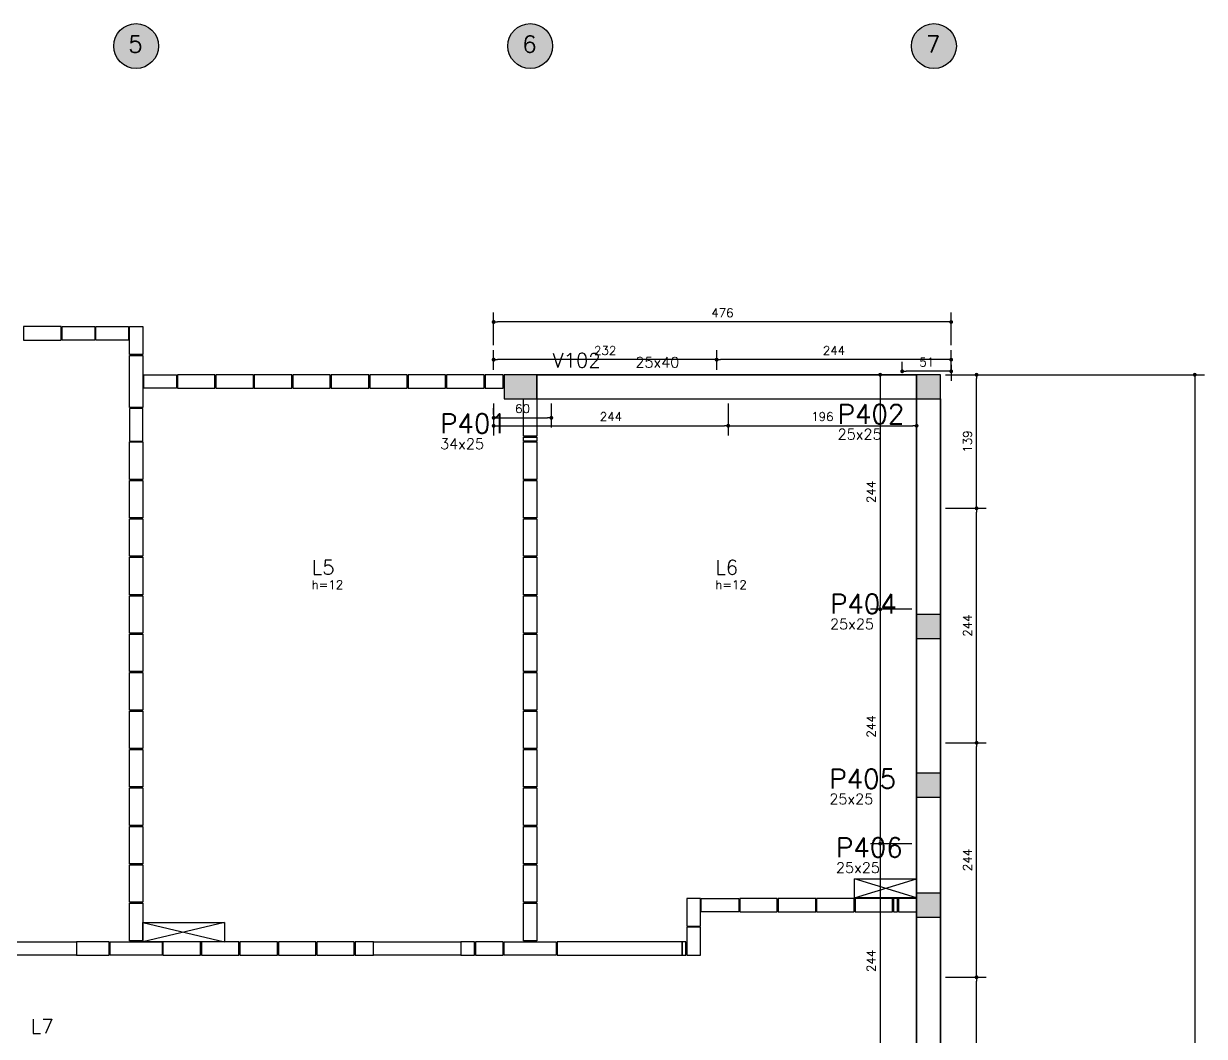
# Model space of a CAD drawing. Extents: x -856 to 20282, y 14720 to 28231.
# Drawn here: x 7184 to 8412, y 15742 to 16796 of the extents above; entities that cross this region are included whole.
import ezdxf

# ---------------------------------------------------------------- set-up
doc = ezdxf.new("R2010")
doc.units = 0
doc.layers.get('0').update_dxf_attribs({"linetype": 'CONTINUOUS'})
doc.layers.get('Defpoints').update_dxf_attribs({"linetype": 'CONTINUOUS'})
for name, color, linetype in [('00 - FELIPE', 2, 'CONTINUOUS'), ('H2', 252, 'CONTINUOUS'), ('H4', 254, 'CONTINUOUS'), ('IND-EIXOS', 2, 'CONTINUOUS'), ('L-D', 2, 'CONTINUOUS'), ('L-N', 4, 'CONTINUOUS'), ('P-D', 2, 'CONTINUOUS'), ('P-N', 5, 'CONTINUOUS'), ('PENA_1', 1, 'CONTINUOUS'), ('PIL-N', 4, 'CONTINUOUS'), ('TEXT-EIXOS', 3, 'CONTINUOUS'), ('VIG-D', 2, 'CONTINUOUS'), ('VIG-N', 4, 'CONTINUOUS'), ('VIGA', 3, 'CONTINUOUS')]:
    doc.layers.add(name, color=color, linetype=linetype)
doc.styles.add('COTA', font='romans.shx')
doc.styles.get("Standard").update_dxf_attribs({"font": 'ROMANS.SHX'})
doc.styles.add('Texto1', font='romans.shx', dxfattribs={"height": 9})
doc.dimstyles.new('forma', dxfattribs={"dimscale": 5, "dimtxt": 1.8, "dimasz": 0.8, "dimexe": 2, "dimexo": 1, "dimgap": 1, "dimtad": 1, "dimdec": 1, "dimzin": 9, "dimdsep": 46, "dimtxsty": 'COTA', "dimblk1": 'DOT', "dimblk2": 'DOT', "dimsah": 1, "dimcen": 0, "dimdle": 1, "dimclrd": 256, "dimclre": 256, "dimclrt": 2, "dimadec": 0, "dimazin": 0, "dimtfac": 1, "dimtdec": 0, "dimtmove": 0, "dimatfit": 3, "dimfxl": 1, "dimtolj": 1, "dimtzin": 0, "dimarcsym": 0})

# ---------------------------------------------------------------- blocks, each defined once
blk = doc.blocks.new('_Dot')
at = {"color": 0, "linetype": 'ByBlock', "lineweight": -2}
blk.add_line((-0.5, 0), (-1, 0), dxfattribs=at)
at = {"color": 0, "linetype": 'ByBlock', "const_width": 0.5}
blk.add_lwpolyline([(-0.25, 0, 1), (0.25, 0, 1)], format="xyb", close=True, dxfattribs=at)
blk = doc.blocks.new('*D775')
at = {"layer": '00 - FELIPE', "lineweight": -2, "transparency": 16777216}
for p, q in [((7672.9, 16400.8), (7672.9, 16367.7)), ((7916.9, 16400.8), (7916.9, 16367.7)), ((7676.9, 16377.7), (7912.9, 16377.7))]:
    blk.add_line(p, q, dxfattribs=at)
at = {"layer": 'Defpoints', "color": 0, "transparency": 16777216}
for p in [(7672.9, 16405.8), (7916.9, 16405.8), (7916.9, 16377.7)]:
    blk.add_point(p, dxfattribs=at)
at = {"layer": '00 - FELIPE', "lineweight": -2, "transparency": 16777216, "xscale": 4, "yscale": 4, "zscale": 4, "rotation": 180}
blk.add_blockref('_Dot', (7672.9, 16377.7), dxfattribs=at)
at = {"layer": '00 - FELIPE', "lineweight": -2, "transparency": 16777216, "xscale": 4, "yscale": 4, "zscale": 4}
blk.add_blockref('_Dot', (7916.9, 16377.7), dxfattribs=at)
at = {"layer": '00 - FELIPE', "color": 2, "transparency": 16777216, "insert": (7794.9, 16387.2), "char_height": 9, "attachment_point": 5, "style": 'COTA'}
blk.add_mtext('\\A1;244 ', dxfattribs=at)
blk = doc.blocks.new('*D776')
at = {"layer": '00 - FELIPE', "lineweight": -2, "transparency": 16777216}
for p, q in [((7916.9, 16400.8), (7916.9, 16367.7)), ((8112.9, 16400.8), (8112.9, 16367.7)), ((7920.9, 16377.7), (8108.9, 16377.7))]:
    blk.add_line(p, q, dxfattribs=at)
at = {"layer": 'Defpoints', "color": 0, "transparency": 16777216}
for p in [(7916.9, 16405.8), (8112.9, 16405.8), (8112.9, 16377.7)]:
    blk.add_point(p, dxfattribs=at)
at = {"layer": '00 - FELIPE', "lineweight": -2, "transparency": 16777216, "xscale": 4, "yscale": 4, "zscale": 4, "rotation": 180}
blk.add_blockref('_Dot', (7916.9, 16377.7), dxfattribs=at)
at = {"layer": '00 - FELIPE', "lineweight": -2, "transparency": 16777216, "xscale": 4, "yscale": 4, "zscale": 4}
blk.add_blockref('_Dot', (8112.9, 16377.7), dxfattribs=at)
at = {"layer": '00 - FELIPE', "color": 2, "transparency": 16777216, "insert": (8014.9, 16387.2), "char_height": 9, "attachment_point": 5, "style": 'COTA'}
blk.add_mtext('\\A1;196 ', dxfattribs=at)
blk = doc.blocks.new('*D777')
at = {"layer": '00 - FELIPE', "lineweight": -2, "transparency": 16777216}
for p, q in [((7904.9, 16435.8), (7904.9, 16456.5)), ((8148.9, 16435.8), (8148.9, 16456.5)), ((8144.9, 16446.5), (7908.9, 16446.5))]:
    blk.add_line(p, q, dxfattribs=at)
at = {"layer": 'Defpoints', "color": 0, "transparency": 16777216}
for p in [(7904.9, 16446.5), (7904.9, 16430.8), (8148.9, 16430.8)]:
    blk.add_point(p, dxfattribs=at)
at = {"layer": '00 - FELIPE', "lineweight": -2, "transparency": 16777216, "xscale": 4, "yscale": 4, "zscale": 4, "rotation": 180}
blk.add_blockref('_Dot', (7904.9, 16446.5), dxfattribs=at)
at = {"layer": '00 - FELIPE', "lineweight": -2, "transparency": 16777216, "xscale": 4, "yscale": 4, "zscale": 4}
blk.add_blockref('_Dot', (8148.9, 16446.5), dxfattribs=at)
at = {"layer": '00 - FELIPE', "color": 2, "transparency": 16777216, "insert": (8026.9, 16456), "char_height": 9, "attachment_point": 5, "style": 'COTA'}
blk.add_mtext('\\A1;244 ', dxfattribs=at)
blk = doc.blocks.new('*D778')
at = {"layer": '00 - FELIPE', "lineweight": -2, "transparency": 16777216}
for p, q in [((7672.9, 16435.8), (7672.9, 16456.5)), ((7904.9, 16451.1), (7904.9, 16456.5)), ((7900.9, 16446.5), (7676.9, 16446.5))]:
    blk.add_line(p, q, dxfattribs=at)
at = {"layer": 'Defpoints', "color": 0, "transparency": 16777216}
for p in [(7672.9, 16446.5), (7904.9, 16446.1), (7672.9, 16430.8)]:
    blk.add_point(p, dxfattribs=at)
at = {"layer": '00 - FELIPE', "lineweight": -2, "transparency": 16777216, "xscale": 4, "yscale": 4, "zscale": 4, "rotation": 180}
blk.add_blockref('_Dot', (7672.9, 16446.5), dxfattribs=at)
at = {"layer": '00 - FELIPE', "lineweight": -2, "transparency": 16777216, "xscale": 4, "yscale": 4, "zscale": 4}
blk.add_blockref('_Dot', (7904.9, 16446.5), dxfattribs=at)
at = {"layer": '00 - FELIPE', "color": 2, "transparency": 16777216, "insert": (7788.9, 16456), "char_height": 9, "attachment_point": 5, "style": 'COTA'}
blk.add_mtext('\\A1;232 ', dxfattribs=at)
blk = doc.blocks.new('*D779')
at = {"layer": '00 - FELIPE', "lineweight": -2, "transparency": 16777216}
for p, q in [((7732.9, 16400.8), (7732.9, 16376)), ((7672.9, 16389.3), (7672.9, 16396)), ((7676.9, 16386), (7728.9, 16386))]:
    blk.add_line(p, q, dxfattribs=at)
at = {"layer": 'Defpoints', "color": 0, "transparency": 16777216}
for p in [(7732.9, 16405.8), (7672.9, 16384.3), (7732.9, 16386)]:
    blk.add_point(p, dxfattribs=at)
at = {"layer": '00 - FELIPE', "lineweight": -2, "transparency": 16777216, "xscale": 4, "yscale": 4, "zscale": 4, "rotation": 180}
blk.add_blockref('_Dot', (7672.9, 16386), dxfattribs=at)
at = {"layer": '00 - FELIPE', "lineweight": -2, "transparency": 16777216, "xscale": 4, "yscale": 4, "zscale": 4}
blk.add_blockref('_Dot', (7732.9, 16386), dxfattribs=at)
at = {"layer": '00 - FELIPE', "color": 2, "transparency": 16777216, "insert": (7702.9, 16395.5), "char_height": 9, "attachment_point": 5, "style": 'COTA'}
blk.add_mtext('\\A1;60 ', dxfattribs=at)
blk = doc.blocks.new('*D780')
at = {"layer": '00 - FELIPE', "lineweight": -2, "transparency": 16777216}
for p, q in [((8097.9, 16435.8), (8097.9, 16444.4)), ((8148.9, 16441.1), (8148.9, 16424.4)), ((8144.9, 16434.4), (8101.9, 16434.4))]:
    blk.add_line(p, q, dxfattribs=at)
at = {"layer": 'Defpoints', "color": 0, "transparency": 16777216}
for p in [(8148.9, 16446.1), (8097.9, 16434.4), (8097.9, 16430.8)]:
    blk.add_point(p, dxfattribs=at)
at = {"layer": '00 - FELIPE', "lineweight": -2, "transparency": 16777216, "xscale": 4, "yscale": 4, "zscale": 4, "rotation": 180}
blk.add_blockref('_Dot', (8097.9, 16434.4), dxfattribs=at)
at = {"layer": '00 - FELIPE', "lineweight": -2, "transparency": 16777216, "xscale": 4, "yscale": 4, "zscale": 4}
blk.add_blockref('_Dot', (8148.9, 16434.4), dxfattribs=at)
at = {"layer": '00 - FELIPE', "color": 2, "transparency": 16777216, "insert": (8123.4, 16443.9), "char_height": 9, "attachment_point": 5, "style": 'COTA'}
blk.add_mtext('\\A1;51 ', dxfattribs=at)
blk = doc.blocks.new('*D800')
at = {"layer": '00 - FELIPE', "lineweight": -2, "transparency": 16777216}
for p, q in [((8107.9, 16430.8), (8065, 16430.8)), ((8075, 16426.8), (8075, 16190.8)), ((8107.9, 16186.8), (8065, 16186.8))]:
    blk.add_line(p, q, dxfattribs=at)
at = {"layer": 'Defpoints', "color": 0, "transparency": 16777216}
for p in [(8112.9, 16430.8), (8075, 16186.8), (8112.9, 16186.8)]:
    blk.add_point(p, dxfattribs=at)
at = {"layer": '00 - FELIPE', "lineweight": -2, "transparency": 16777216, "xscale": 4, "yscale": 4, "zscale": 4}
for p, rotation in [((8075, 16430.8), 90), ((8075, 16186.8), 270)]:
    blk.add_blockref('_Dot', p, dxfattribs=dict(at, rotation=rotation))
at = {"layer": '00 - FELIPE', "color": 2, "transparency": 16777216, "insert": (8065.5, 16308.8), "char_height": 9, "attachment_point": 5, "rotation": 90, "style": 'COTA'}
blk.add_mtext('\\A1;244 ', dxfattribs=at)
blk = doc.blocks.new('*D801')
at = {"layer": '00 - FELIPE', "lineweight": -2, "transparency": 16777216}
for p, q in [((8107.9, 16186.8), (8065, 16186.8)), ((8075, 16182.8), (8075, 15946.8)), ((8107.9, 15942.8), (8065, 15942.8))]:
    blk.add_line(p, q, dxfattribs=at)
at = {"layer": 'Defpoints', "color": 0, "transparency": 16777216}
for p in [(8112.9, 16186.8), (8075, 15942.8), (8112.9, 15942.8)]:
    blk.add_point(p, dxfattribs=at)
at = {"layer": '00 - FELIPE', "lineweight": -2, "transparency": 16777216, "xscale": 4, "yscale": 4, "zscale": 4}
for p, rotation in [((8075, 16186.8), 90), ((8075, 15942.8), 270)]:
    blk.add_blockref('_Dot', p, dxfattribs=dict(at, rotation=rotation))
at = {"layer": '00 - FELIPE', "color": 2, "transparency": 16777216, "insert": (8065.5, 16064.8), "char_height": 9, "attachment_point": 5, "rotation": 90, "style": 'COTA'}
blk.add_mtext('\\A1;244 ', dxfattribs=at)
blk = doc.blocks.new('*D802')
at = {"layer": '00 - FELIPE', "lineweight": -2, "transparency": 16777216}
for p, q in [((8107.9, 15942.8), (8065, 15942.8)), ((8075, 15938.8), (8075, 15702.8)), ((8107.9, 15698.8), (8065, 15698.8))]:
    blk.add_line(p, q, dxfattribs=at)
at = {"layer": 'Defpoints', "color": 0, "transparency": 16777216}
for p in [(8112.9, 15942.8), (8075, 15698.8), (8112.9, 15698.8)]:
    blk.add_point(p, dxfattribs=at)
at = {"layer": '00 - FELIPE', "lineweight": -2, "transparency": 16777216, "xscale": 4, "yscale": 4, "zscale": 4}
for p, rotation in [((8075, 15942.8), 90), ((8075, 15698.8), 270)]:
    blk.add_blockref('_Dot', p, dxfattribs=dict(at, rotation=rotation))
at = {"layer": '00 - FELIPE', "color": 2, "transparency": 16777216, "insert": (8065.5, 15820.8), "char_height": 9, "attachment_point": 5, "rotation": 90, "style": 'COTA'}
blk.add_mtext('\\A1;244 ', dxfattribs=at)
blk = doc.blocks.new('*D808')
at = {"layer": '00 - FELIPE', "lineweight": -2, "transparency": 16777216}
for p, q in [((8142.9, 15803.8), (8185.3, 15803.8)), ((8175.3, 15563.8), (8175.3, 15799.8)), ((8142.9, 15559.8), (8185.3, 15559.8))]:
    blk.add_line(p, q, dxfattribs=at)
at = {"layer": 'Defpoints', "color": 0, "transparency": 16777216}
for p in [(8137.9, 15803.8), (8175.3, 15803.8), (8137.9, 15559.8)]:
    blk.add_point(p, dxfattribs=at)
at = {"layer": '00 - FELIPE', "lineweight": -2, "transparency": 16777216, "xscale": 4, "yscale": 4, "zscale": 4}
for p, rotation in [((8175.3, 15803.8), 90), ((8175.3, 15559.8), 270)]:
    blk.add_blockref('_Dot', p, dxfattribs=dict(at, rotation=rotation))
at = {"layer": '00 - FELIPE', "color": 2, "transparency": 16777216, "insert": (8165.8, 15681.8), "char_height": 9, "attachment_point": 5, "rotation": 90, "style": 'COTA'}
blk.add_mtext('\\A1;244 ', dxfattribs=at)
blk = doc.blocks.new('*D809')
at = {"layer": '00 - FELIPE', "lineweight": -2, "transparency": 16777216}
for p, q in [((8142.9, 16047.8), (8185.3, 16047.8)), ((8175.3, 15807.8), (8175.3, 16043.8)), ((8142.9, 15803.8), (8185.3, 15803.8))]:
    blk.add_line(p, q, dxfattribs=at)
at = {"layer": 'Defpoints', "color": 0, "transparency": 16777216}
for p in [(8137.9, 16047.8), (8175.3, 16047.8), (8137.9, 15803.8)]:
    blk.add_point(p, dxfattribs=at)
at = {"layer": '00 - FELIPE', "lineweight": -2, "transparency": 16777216, "xscale": 4, "yscale": 4, "zscale": 4}
for p, rotation in [((8175.3, 16047.8), 90), ((8175.3, 15803.8), 270)]:
    blk.add_blockref('_Dot', p, dxfattribs=dict(at, rotation=rotation))
at = {"layer": '00 - FELIPE', "color": 2, "transparency": 16777216, "insert": (8165.8, 15925.8), "char_height": 9, "attachment_point": 5, "rotation": 90, "style": 'COTA'}
blk.add_mtext('\\A1;244 ', dxfattribs=at)
blk = doc.blocks.new('*D810')
at = {"layer": '00 - FELIPE', "lineweight": -2, "transparency": 16777216}
for p, q in [((8142.9, 16291.8), (8185.3, 16291.8)), ((8175.3, 16051.8), (8175.3, 16287.8)), ((8142.9, 16047.8), (8185.3, 16047.8))]:
    blk.add_line(p, q, dxfattribs=at)
at = {"layer": 'Defpoints', "color": 0, "transparency": 16777216}
for p in [(8137.9, 16291.8), (8175.3, 16291.8), (8137.9, 16047.8)]:
    blk.add_point(p, dxfattribs=at)
at = {"layer": '00 - FELIPE', "lineweight": -2, "transparency": 16777216, "xscale": 4, "yscale": 4, "zscale": 4}
for p, rotation in [((8175.3, 16291.8), 90), ((8175.3, 16047.8), 270)]:
    blk.add_blockref('_Dot', p, dxfattribs=dict(at, rotation=rotation))
at = {"layer": '00 - FELIPE', "color": 2, "transparency": 16777216, "insert": (8165.8, 16169.8), "char_height": 9, "attachment_point": 5, "rotation": 90, "style": 'COTA'}
blk.add_mtext('\\A1;244 ', dxfattribs=at)
blk = doc.blocks.new('*D811')
at = {"layer": '00 - FELIPE', "lineweight": -2, "transparency": 16777216}
for p, q in [((8142.9, 16430.8), (8185.3, 16430.8)), ((8175.3, 16295.8), (8175.3, 16426.8)), ((8142.9, 16291.8), (8185.3, 16291.8))]:
    blk.add_line(p, q, dxfattribs=at)
at = {"layer": 'Defpoints', "color": 0, "transparency": 16777216}
for p in [(8137.9, 16430.8), (8175.3, 16430.8), (8137.9, 16291.8)]:
    blk.add_point(p, dxfattribs=at)
at = {"layer": '00 - FELIPE', "lineweight": -2, "transparency": 16777216, "xscale": 4, "yscale": 4, "zscale": 4}
for p, rotation in [((8175.3, 16430.8), 90), ((8175.3, 16291.8), 270)]:
    blk.add_blockref('_Dot', p, dxfattribs=dict(at, rotation=rotation))
at = {"layer": '00 - FELIPE', "color": 2, "transparency": 16777216, "insert": (8165.8, 16361.3), "char_height": 9, "attachment_point": 5, "rotation": 90, "style": 'COTA'}
blk.add_mtext('\\A1;139 ', dxfattribs=at)
blk = doc.blocks.new('*D825')
at = {"layer": '00 - FELIPE', "lineweight": -2, "transparency": 16777216}
for p, q in [((7672.9, 16461.5), (7672.9, 16495.7)), ((8144.9, 16485.7), (7676.9, 16485.7)), ((8148.9, 16461.5), (8148.9, 16495.7))]:
    blk.add_line(p, q, dxfattribs=at)
at = {"layer": 'Defpoints', "color": 0, "transparency": 16777216}
for p in [(7672.9, 16485.7), (7672.9, 16456.5), (8148.9, 16456.5)]:
    blk.add_point(p, dxfattribs=at)
at = {"layer": '00 - FELIPE', "lineweight": -2, "transparency": 16777216, "xscale": 4, "yscale": 4, "zscale": 4, "rotation": 180}
blk.add_blockref('_Dot', (7672.9, 16485.7), dxfattribs=at)
at = {"layer": '00 - FELIPE', "lineweight": -2, "transparency": 16777216, "xscale": 4, "yscale": 4, "zscale": 4}
blk.add_blockref('_Dot', (8148.9, 16485.7), dxfattribs=at)
at = {"layer": '00 - FELIPE', "color": 2, "transparency": 16777216, "insert": (7910.9, 16495.2), "char_height": 9, "attachment_point": 5, "style": 'COTA'}
blk.add_mtext('\\A1;476 ', dxfattribs=at)
blk = doc.blocks.new('*D826')
at = {"layer": '00 - FELIPE', "lineweight": -2, "transparency": 16777216}
for p, q in [((8142.9, 16430.8), (8412.3, 16430.8)), ((8402.3, 16426.8), (8402.3, 14805.8)), ((8145.4, 14801.8), (8412.3, 14801.8))]:
    blk.add_line(p, q, dxfattribs=at)
at = {"layer": 'Defpoints', "color": 0, "transparency": 16777216}
for p in [(8137.9, 16430.8), (8140.4, 14801.8), (8402.3, 14801.8)]:
    blk.add_point(p, dxfattribs=at)
at = {"layer": '00 - FELIPE', "lineweight": -2, "transparency": 16777216, "xscale": 4, "yscale": 4, "zscale": 4}
for p, rotation in [((8402.3, 16430.8), 90), ((8402.3, 14801.8), 270)]:
    blk.add_blockref('_Dot', p, dxfattribs=dict(at, rotation=rotation))
at = {"layer": '00 - FELIPE', "color": 2, "transparency": 16777216, "insert": (8392.8, 15616.3), "char_height": 9, "attachment_point": 5, "rotation": 90, "style": 'COTA'}
blk.add_mtext('\\A1;1629 ', dxfattribs=at)

msp = doc.modelspace()

# ---------------------------------------------------------------- hatches: boundary and pattern name
at = {"layer": 'H2'}
for points in [[(7717.91, 16405.81), (7717.91, 16430.81), (7683.91, 16430.81), (7683.91, 16405.81)], [(8137.91, 16405.81), (8137.91, 16430.81), (8112.91, 16430.81), (8112.91, 16405.81)], [(8137.91, 16156.31), (8137.91, 16181.31), (8112.91, 16181.31), (8112.91, 16156.31)], [(8137.91, 15991.31), (8137.91, 16016.31), (8112.91, 16016.31), (8112.91, 15991.31)], [(8137.91, 15866.31), (8137.91, 15891.31), (8112.91, 15891.31), (8112.91, 15866.31)]]:
    msp.add_hatch(color=256, dxfattribs=at).paths.add_polyline_path(points)
at = {"layer": 'H4'}
h = msp.add_hatch(color=256, dxfattribs=at)
edge = h.paths.add_edge_path()
edge.add_arc((7300.94, 16772.86), 23.33, 0, 360)
h = msp.add_hatch(color=256, dxfattribs=at)
edge = h.paths.add_edge_path()
edge.add_arc((7710.91, 16772.86), 23.33, 0, 360)
h = msp.add_hatch(color=256, dxfattribs=at)
edge = h.paths.add_edge_path()
edge.add_arc((8130.91, 16772.86), 23.33, 0, 360)

# ---------------------------------------------------------------- linework, layer by layer
for points in [[(7222.91, 16480.85), (7183.91, 16480.85), (7183.91, 16466.85), (7222.91, 16466.85), (7222.91, 16480.85)], [(7223.91, 16480.85), (7257.91, 16480.85), (7257.91, 16466.85), (7223.91, 16466.85), (7223.91, 16480.85)], [(7258.91, 16480.85), (7292.91, 16480.85), (7292.91, 16466.85), (7258.91, 16466.85), (7258.91, 16480.85)], [(7293.91, 16451.85), (7293.91, 16480.85), (7307.91, 16480.85), (7307.91, 16451.85), (7293.91, 16451.85)], [(7293.91, 16396.85), (7293.91, 16450.85), (7307.91, 16450.85), (7307.91, 16396.85), (7293.91, 16396.85)], [(7342.91, 16416.85), (7308.91, 16416.85), (7308.91, 16430.85), (7342.91, 16430.85), (7342.91, 16416.85)], [(7343.91, 16416.85), (7382.91, 16416.85), (7382.91, 16430.85), (7343.91, 16430.85), (7343.91, 16416.85)], [(7383.91, 16416.85), (7422.91, 16416.85), (7422.91, 16430.85), (7383.91, 16430.85), (7383.91, 16416.85)], [(7423.91, 16416.85), (7462.91, 16416.85), (7462.91, 16430.85), (7423.91, 16430.85), (7423.91, 16416.85)], [(7463.91, 16416.85), (7502.91, 16416.85), (7502.91, 16430.85), (7463.91, 16430.85), (7463.91, 16416.85)], [(7503.91, 16416.85), (7542.91, 16416.85), (7542.91, 16430.85), (7503.91, 16430.85), (7503.91, 16416.85)], [(7543.91, 16416.85), (7582.91, 16416.85), (7582.91, 16430.85), (7543.91, 16430.85), (7543.91, 16416.85)], [(7583.91, 16416.85), (7622.91, 16416.85), (7622.91, 16430.85), (7583.91, 16430.85), (7583.91, 16416.85)], [(7623.91, 16416.85), (7662.91, 16416.85), (7662.91, 16430.85), (7623.91, 16430.85), (7623.91, 16416.85)], [(7663.91, 16416.85), (7682.91, 16416.85), (7682.91, 16430.85), (7663.91, 16430.85), (7663.91, 16416.85)], [(7717.91, 16405.85), (7717.91, 16366.85), (7703.91, 16366.85), (7703.91, 16405.85), (7717.91, 16405.85)], [(7293.91, 16395.85), (7293.91, 16361.85), (7307.91, 16361.85), (7307.91, 16395.85), (7293.91, 16395.85)], [(7717.91, 16365.85), (7717.91, 16361.85), (7703.91, 16361.85), (7703.91, 16365.85), (7717.91, 16365.85)], [(7307.91, 16360.85), (7307.91, 16321.85), (7293.91, 16321.85), (7293.91, 16360.85), (7307.91, 16360.85)], [(7717.91, 16360.85), (7717.91, 16321.85), (7703.91, 16321.85), (7703.91, 16360.85), (7717.91, 16360.85)], [(7307.91, 16320.85), (7307.91, 16281.85), (7293.91, 16281.85), (7293.91, 16320.85), (7307.91, 16320.85)], [(7717.91, 16320.85), (7717.91, 16281.85), (7703.91, 16281.85), (7703.91, 16320.85), (7717.91, 16320.85)], [(7307.91, 16280.85), (7307.91, 16241.85), (7293.91, 16241.85), (7293.91, 16280.85), (7307.91, 16280.85)], [(7717.91, 16280.85), (7717.91, 16241.85), (7703.91, 16241.85), (7703.91, 16280.85), (7717.91, 16280.85)], [(7307.91, 16240.85), (7307.91, 16201.85), (7293.91, 16201.85), (7293.91, 16240.85), (7307.91, 16240.85)], [(7717.91, 16240.85), (7717.91, 16201.85), (7703.91, 16201.85), (7703.91, 16240.85), (7717.91, 16240.85)], [(7307.91, 16200.85), (7307.91, 16161.85), (7293.91, 16161.85), (7293.91, 16200.85), (7307.91, 16200.85)], [(7717.91, 16200.85), (7717.91, 16161.85), (7703.91, 16161.85), (7703.91, 16200.85), (7717.91, 16200.85)], [(7307.91, 16160.85), (7307.91, 16121.85), (7293.91, 16121.85), (7293.91, 16160.85), (7307.91, 16160.85)], [(7717.91, 16160.85), (7717.91, 16121.85), (7703.91, 16121.85), (7703.91, 16160.85), (7717.91, 16160.85)], [(7307.91, 16120.85), (7307.91, 16081.85), (7293.91, 16081.85), (7293.91, 16120.85), (7307.91, 16120.85)], [(7717.91, 16120.85), (7717.91, 16081.85), (7703.91, 16081.85), (7703.91, 16120.85), (7717.91, 16120.85)], [(7307.91, 16080.85), (7307.91, 16041.85), (7293.91, 16041.85), (7293.91, 16080.85), (7307.91, 16080.85)], [(7717.91, 16080.85), (7717.91, 16041.85), (7703.91, 16041.85), (7703.91, 16080.85), (7717.91, 16080.85)], [(7307.91, 16040.85), (7307.91, 16001.85), (7293.91, 16001.85), (7293.91, 16040.85), (7307.91, 16040.85)], [(7717.91, 16040.85), (7717.91, 16001.85), (7703.91, 16001.85), (7703.91, 16040.85), (7717.91, 16040.85)], [(7307.91, 16000.85), (7307.91, 15961.85), (7293.91, 15961.85), (7293.91, 16000.85), (7307.91, 16000.85)], [(7717.91, 16000.85), (7717.91, 15961.85), (7703.91, 15961.85), (7703.91, 16000.85), (7717.91, 16000.85)], [(7307.91, 15960.85), (7307.91, 15921.85), (7293.91, 15921.85), (7293.91, 15960.85), (7307.91, 15960.85)], [(7717.91, 15960.85), (7717.91, 15921.85), (7703.91, 15921.85), (7703.91, 15960.85), (7717.91, 15960.85)], [(7307.91, 15920.85), (7307.91, 15881.85), (7293.91, 15881.85), (7293.91, 15920.85), (7307.91, 15920.85)], [(7717.91, 15920.85), (7717.91, 15881.85), (7703.91, 15881.85), (7703.91, 15920.85), (7717.91, 15920.85)], [(7887.91, 15856.85), (7887.91, 15885.85), (7873.91, 15885.85), (7873.91, 15856.85), (7887.91, 15856.85)], [(7927.91, 15871.85), (7888.91, 15871.85), (7888.91, 15885.85), (7927.91, 15885.85), (7927.91, 15871.85)], [(7928.91, 15871.85), (7967.91, 15871.85), (7967.91, 15885.85), (7928.91, 15885.85), (7928.91, 15871.85)], [(7968.91, 15871.85), (8007.91, 15871.85), (8007.91, 15885.85), (7968.91, 15885.85), (7968.91, 15871.85)], [(8008.91, 15871.85), (8047.91, 15871.85), (8047.91, 15885.85), (8008.91, 15885.85), (8008.91, 15871.85)], [(8048.91, 15871.85), (8087.91, 15871.85), (8087.91, 15885.85), (8048.91, 15885.85), (8048.91, 15871.85)], [(8088.91, 15871.85), (8092.91, 15871.85), (8092.91, 15885.85), (8088.91, 15885.85), (8088.91, 15871.85)], [(8093.91, 15871.85), (8112.91, 15871.85), (8112.91, 15885.85), (8093.91, 15885.85), (8093.91, 15871.85)], [(7307.91, 15880.85), (7307.91, 15841.85), (7293.91, 15841.85), (7293.91, 15880.85), (7307.91, 15880.85)], [(7717.91, 15880.85), (7717.91, 15841.85), (7703.91, 15841.85), (7703.91, 15880.85), (7717.91, 15880.85)], [(7887.91, 15826.85), (7887.91, 15855.85), (7873.91, 15855.85), (7873.91, 15826.85), (7887.91, 15826.85)], [(7272.91, 15840.85), (7238.91, 15840.85), (7238.91, 15826.85), (7272.91, 15826.85), (7272.91, 15840.85)], [(7273.91, 15840.85), (7327.91, 15840.85), (7327.91, 15826.85), (7273.91, 15826.85), (7273.91, 15840.85)], [(7328.91, 15826.85), (7367.91, 15826.85), (7367.91, 15840.85), (7328.91, 15840.85), (7328.91, 15826.85)], [(7368.91, 15826.85), (7407.91, 15826.85), (7407.91, 15840.85), (7368.91, 15840.85), (7368.91, 15826.85)], [(7408.91, 15826.85), (7447.91, 15826.85), (7447.91, 15840.85), (7408.91, 15840.85), (7408.91, 15826.85)], [(7448.91, 15826.85), (7487.91, 15826.85), (7487.91, 15840.85), (7448.91, 15840.85), (7448.91, 15826.85)], [(7488.91, 15826.85), (7527.91, 15826.85), (7527.91, 15840.85), (7488.91, 15840.85), (7488.91, 15826.85)], [(7547.91, 15840.85), (7528.91, 15840.85), (7528.91, 15826.85), (7547.91, 15826.85), (7547.91, 15840.85)], [(7638.91, 15826.85), (7652.91, 15826.85), (7652.91, 15840.85), (7638.91, 15840.85), (7638.91, 15826.85)], [(7682.91, 15840.85), (7653.91, 15840.85), (7653.91, 15826.85), (7682.91, 15826.85), (7682.91, 15840.85)], [(7683.91, 15840.85), (7737.91, 15840.85), (7737.91, 15826.85), (7683.91, 15826.85), (7683.91, 15840.85)], [(7738.91, 15826.85), (7868.91, 15826.81), (7868.91, 15840.81), (7738.91, 15840.85), (7738.91, 15826.85)], [(7868.91, 15826.85), (7872.91, 15826.85), (7872.91, 15840.85), (7868.91, 15840.85), (7868.91, 15826.85)]]:
    msp.add_lwpolyline(points)
for points in [[(8112.91, 15886.31), (8048.41, 15886.31), (8048.41, 15906.31), (8112.91, 15906.31)], [(7307.91, 15860.81), (7392.91, 15860.81), (7392.91, 15840.81), (7307.91, 15840.81)], [(7147.91, 15840.85), (7238.91, 15840.85), (7238.91, 15826.85), (7147.91, 15826.85)], [(7547.91, 15840.85), (7638.91, 15840.85), (7638.91, 15826.85), (7547.91, 15826.85)]]:
    msp.add_lwpolyline(points, close=True)
at = {"layer": '00 - FELIPE'}
for points in [[(7717.91, 16405.85), (8112.91, 16405.85), (8112.91, 16430.81), (7717.91, 16430.81)], [(8112.91, 16405.85), (8137.91, 16405.85), (8137.91, 15096.81), (8112.91, 15096.81)]]:
    msp.add_lwpolyline(points, close=True, dxfattribs=at)
at = {"layer": 'IND-EIXOS'}
for centre in [(7300.94, 16772.86), (7710.91, 16772.86), (8130.91, 16772.86)]:
    msp.add_circle(centre, 23.33, dxfattribs=at)
at = {"layer": 'P-N', "linetype": 'Continuous'}
for points in [[(7717.91, 16405.81), (7717.91, 16430.81), (7683.91, 16430.81), (7683.91, 16405.81), (7717.91, 16405.81)], [(8137.91, 16405.81), (8137.91, 16430.81), (8112.91, 16430.81), (8112.91, 16405.81), (8137.91, 16405.81)], [(8137.91, 16156.31), (8137.91, 16181.31), (8112.91, 16181.31), (8112.91, 16156.31), (8137.91, 16156.31)], [(8137.91, 15991.31), (8137.91, 16016.31), (8112.91, 16016.31), (8112.91, 15991.31), (8137.91, 15991.31)], [(8137.91, 15866.31), (8137.91, 15891.31), (8112.91, 15891.31), (8112.91, 15866.31), (8137.91, 15866.31)]]:
    msp.add_lwpolyline(points, dxfattribs=at)
at = {"layer": 'PENA_1'}
for p, q in [((8048.41, 15886.31), (8112.91, 15906.31)), ((8112.91, 15886.31), (8048.41, 15906.31)), ((7392.91, 15860.81), (7307.91, 15840.81)), ((7307.91, 15860.81), (7392.91, 15840.81))]:
    msp.add_line(p, q, dxfattribs=at)
at = {"layer": 'VIGA'}
for p, q in [((7717.91, 16430.81), (8112.91, 16430.81)), ((7717.91, 16405.81), (8112.91, 16405.81)), ((8112.91, 16405.81), (8112.91, 16181.31)), ((8137.91, 16181.31), (8137.91, 16405.81)), ((8112.91, 16156.31), (8112.91, 16016.31)), ((8137.91, 16016.31), (8137.91, 16156.31)), ((8112.91, 15990.44), (8112.91, 15891.31)), ((8137.91, 15891.31), (8137.91, 15990.44)), ((8112.91, 15866.31), (8112.91, 15636.31)), ((8137.91, 15636.31), (8137.91, 15866.31))]:
    msp.add_line(p, q, dxfattribs=at)

# ---------------------------------------------------------------- texts
at = {"layer": 'L-D', "style": 'Texto1'}
for p in [(7483.63, 16207.83), (7903.48, 16207.83)]:
    msp.add_text('h=12', height=9, dxfattribs=at).set_placement(p)
at = {"layer": 'L-N'}
for s, p in [('L5', (7483.63, 16222.83)), ('L6', (7903.48, 16222.83)), ('L7', (7191.3, 15745.29))]:
    msp.add_text(s, height=15, dxfattribs=at).set_placement(p)
at = {"layer": 'P-D', "linetype": 'Continuous'}
for s, p in [('25x25', (8030.74, 16363.39)), ('34x25', (7617.18, 16353.47)), ('25x25', (8022.86, 16165.89)), ('25x25', (8022.11, 15983.77)), ('25x25', (8029, 15912.34))]:
    msp.add_text(s, height=11, dxfattribs=at).set_placement(p)
at = {"layer": 'PIL-N', "linetype": 'Continuous'}
for s, p in [('P402', (8030.74, 16379.89)), ('P401', (7617.18, 16369.97)), ('P404', (8022.86, 16182.39)), ('P405', (8022.11, 16000.27)), ('P406', (8029, 15928.84))]:
    msp.add_text(s, height=20, dxfattribs=at).set_placement(p)
at = {"layer": 'TEXT-EIXOS'}
for s, p in [('5', (7292.78, 16766.1)), ('6', (7702.74, 16766.1)), ('7', (8122.74, 16766.1))]:
    msp.add_text(s, height=17.5, dxfattribs=at).set_placement(p)
at = {"layer": 'VIG-D', "linetype": 'Continuous'}
msp.add_text('25x40', height=11, dxfattribs=at).set_placement((7820.35, 16438.17))
at = {"layer": 'VIG-N', "linetype": 'Continuous'}
msp.add_text('V102', height=15, dxfattribs=at).set_placement((7734.03, 16438.17))

# ---------------------------------------------------------------- dimensions: what is measured, and where the dimension line sits
at = {"layer": '00 - FELIPE'}
for base, p1, p2, override, picture, middle in [((7672.91, 16485.69), (8148.91, 16456.47), (7672.91, 16456.47), {"dimpost": ' '}, '*D825', (7910.91, 16495.19)), ((7672.91, 16446.47), (7904.91, 16446.14), (7672.91, 16430.81), {"dimpost": ' '}, '*D778', (7788.91, 16455.97)), ((7904.91, 16446.47), (8148.91, 16430.81), (7904.91, 16430.81), {"dimpost": ' '}, '*D777', (8026.91, 16455.97)), ((8097.91, 16434.43), (8148.91, 16446.14), (8097.91, 16430.81), {"dimpost": ' '}, '*D780', (8123.41, 16443.93)), ((7916.91, 16377.72), (7672.91, 16405.81), (7916.91, 16405.81), {"dimpost": ' '}, '*D775', (7794.91, 16387.22)), ((7732.91, 16386.04), (7672.91, 16384.27), (7732.91, 16405.81), {"dimpost": ' '}, '*D779', (7702.91, 16395.54)), ((8112.91, 16377.72), (7916.91, 16405.81), (8112.91, 16405.81), {"dimpost": ' ', "dimtmove": 1}, '*D776', (8014.91, 16387.22))]:
    dim = msp.add_linear_dim(base=base, p1=p1, p2=p2, dimstyle='forma', override=override, dxfattribs=at)
    dim.commit()
    dim.dimension.update_dxf_attribs({"geometry": picture, "text_midpoint": middle})
for base, p1, p2, override, picture, middle in [((8074.97, 16186.81), (8112.91, 16430.81), (8112.91, 16186.81), {"dimpost": ' '}, '*D800', (8065.47, 16308.81)), ((8175.28, 16430.81), (8137.91, 16291.81), (8137.91, 16430.81), {"dimpost": ' ', "dimtmove": 1}, '*D811', (8165.78, 16361.31)), ((8402.28, 14801.81), (8137.91, 16430.81), (8140.41, 14801.81), {"dimpost": ' '}, '*D826', (8392.78, 15616.31)), ((8175.28, 16291.81), (8137.91, 16047.81), (8137.91, 16291.81), {"dimpost": ' '}, '*D810', (8165.78, 16169.81)), ((8074.97, 15942.81), (8112.91, 16186.81), (8112.91, 15942.81), {"dimpost": ' '}, '*D801', (8065.47, 16064.81)), ((8175.28, 16047.81), (8137.91, 15803.81), (8137.91, 16047.81), {"dimpost": ' '}, '*D809', (8165.78, 15925.81)), ((8074.97, 15698.81), (8112.91, 15942.81), (8112.91, 15698.81), {"dimpost": ' '}, '*D802', (8065.47, 15820.81)), ((8175.28, 15803.81), (8137.91, 15559.81), (8137.91, 15803.81), {"dimpost": ' '}, '*D808', (8165.78, 15681.81))]:
    dim = msp.add_linear_dim(base=base, p1=p1, p2=p2, angle=90, dimstyle='forma', override=override, dxfattribs=at)
    dim.commit()
    dim.dimension.update_dxf_attribs({"geometry": picture, "text_midpoint": middle})

doc.saveas('drawing.dxf')
